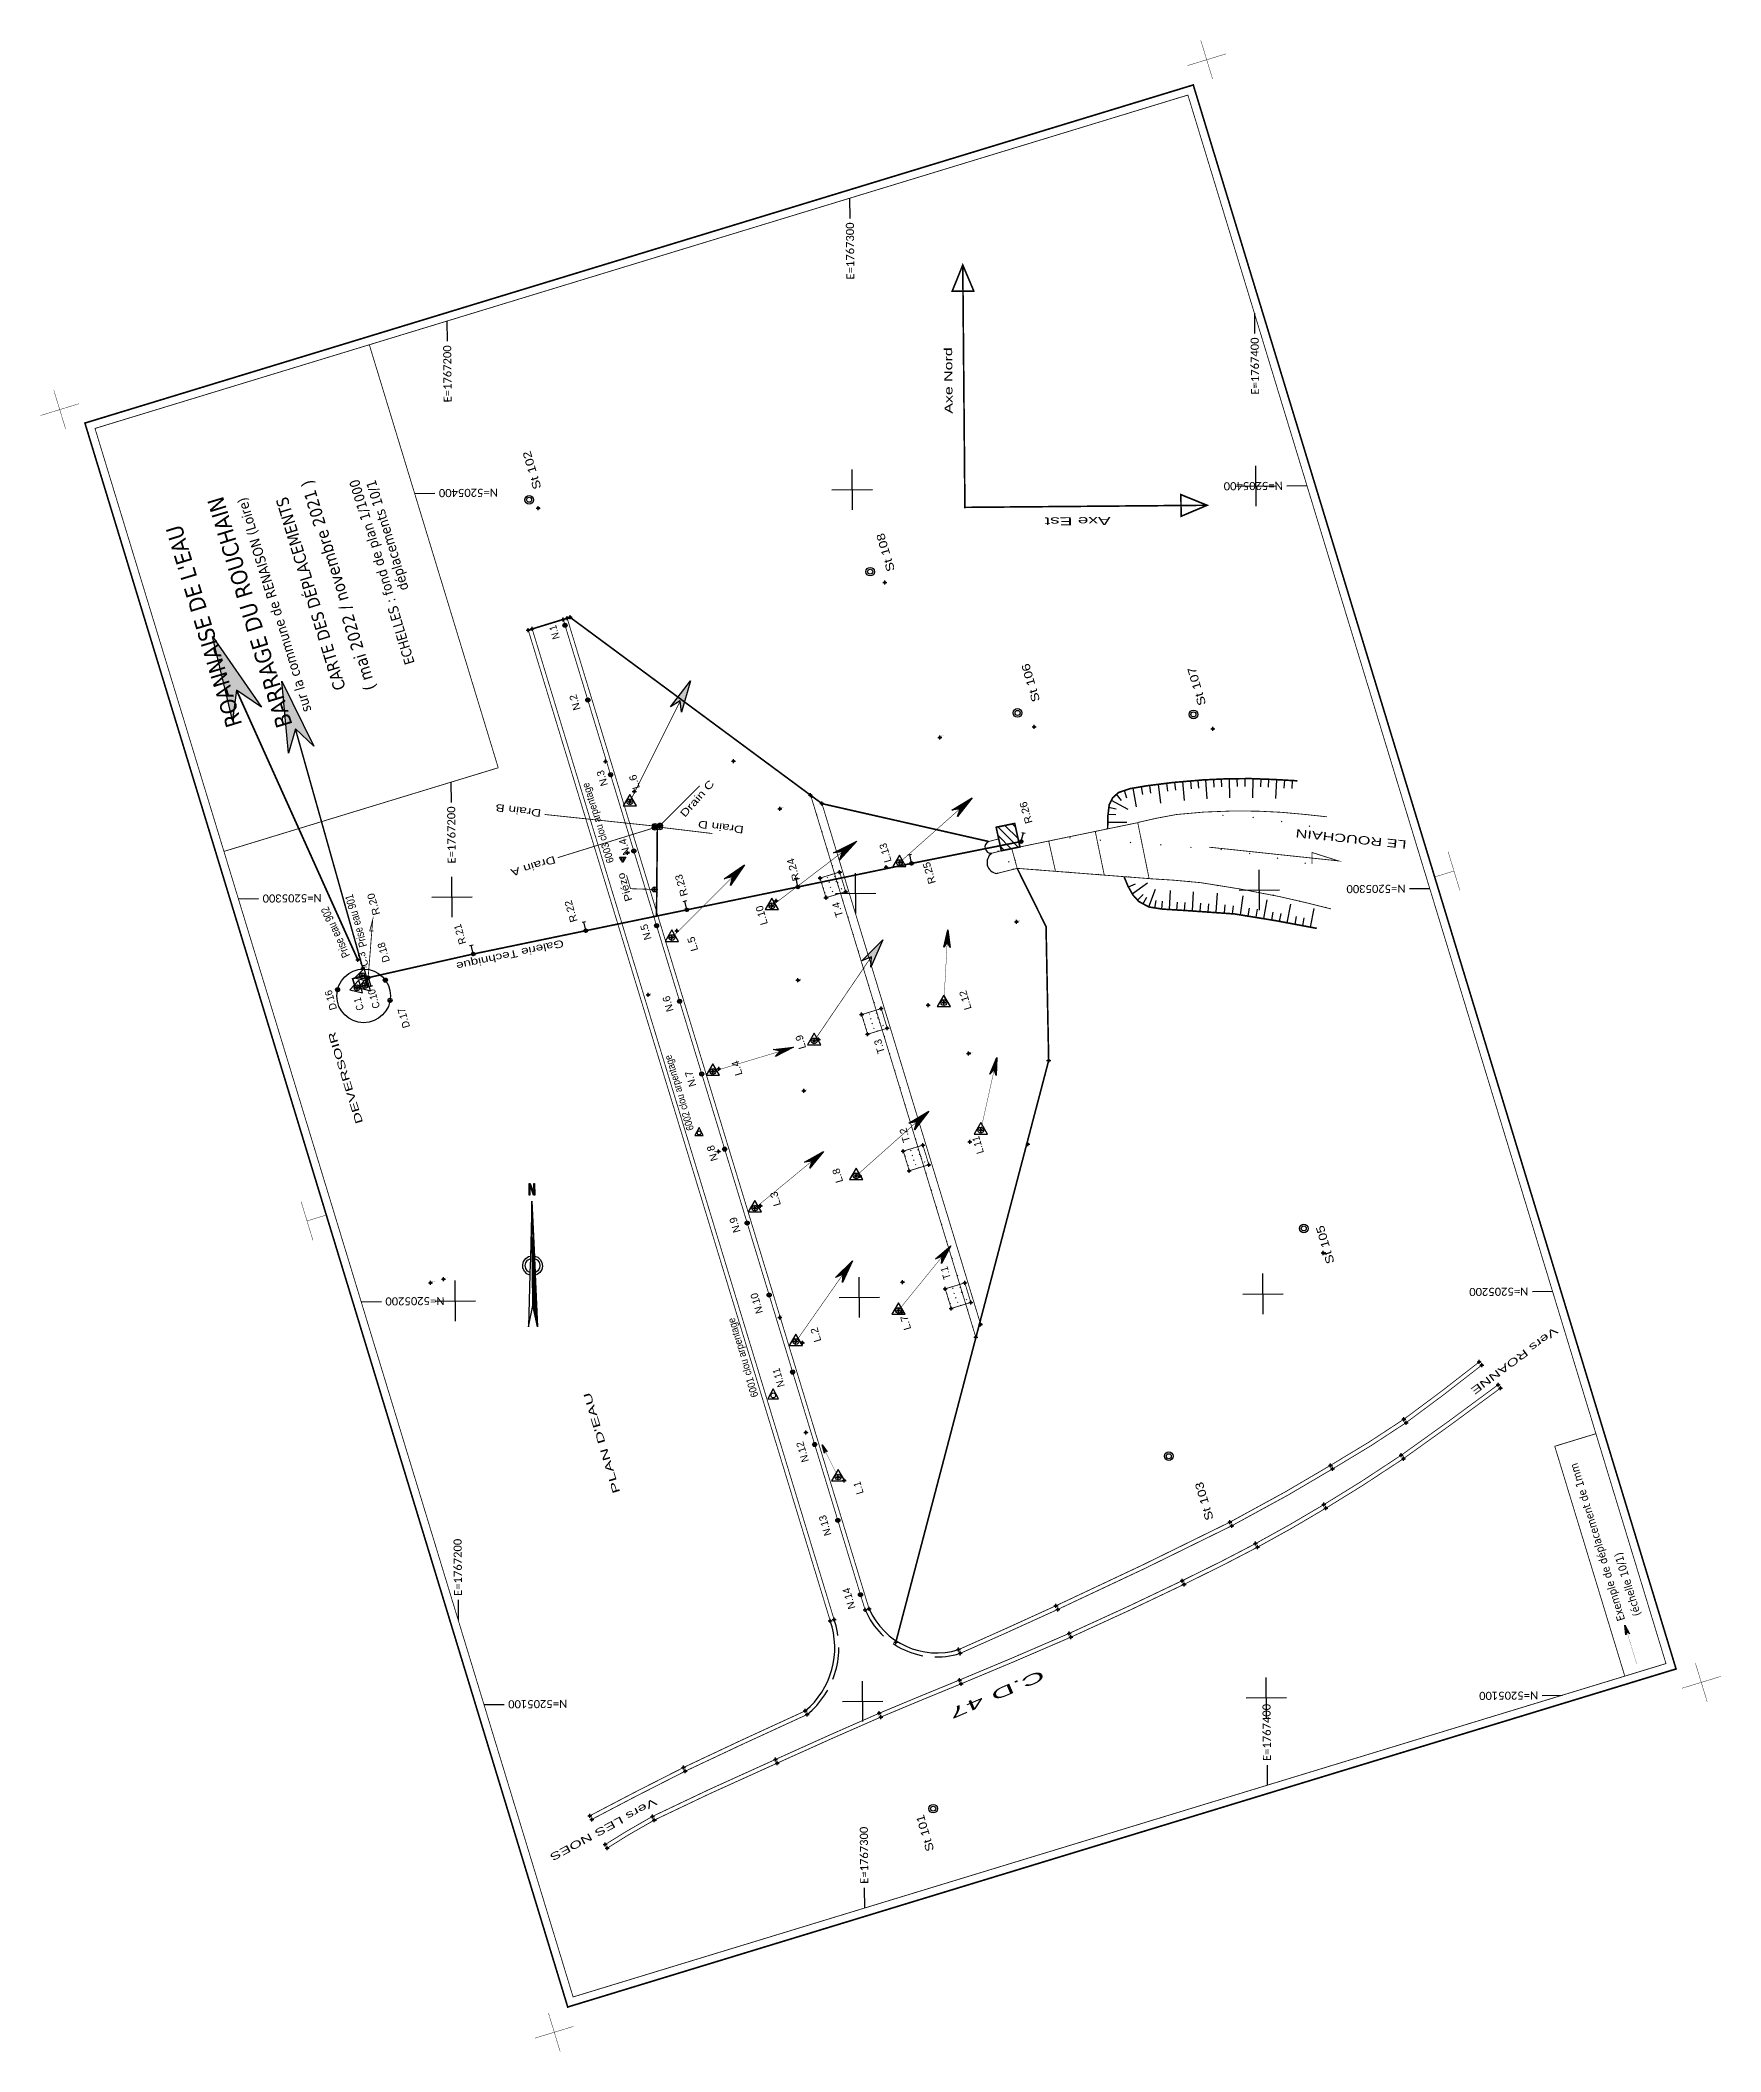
# Model space of a CAD drawing. Header units: metres. Extents: x 18447 to 18863, y 96889 to 97387.
import ezdxf
from ezdxf.enums import TextEntityAlignment as Align

# ---------------------------------------------------------------- set-up
doc = ezdxf.new("R2010")
doc.units = ezdxf.units.M
doc.header["$LTSCALE"] = 2
doc.header["$PDMODE"] = 34
doc.header["$PDSIZE"] = 0.5
for name, pattern in [('CONTINU', [0]), ('POINTILLE_LONG', [5.6, 0.1, -5.5]), ('POINTILLE_MOYEN', [3.8, 0.1, -3.7]), ('POINTILLE_PETIT', [2, 0.1, -1.9]), ('POINTILLE_TRAME', [1, 0.1, -0.9]), ('TIRETE_LONG', [5.5, 4, -1.5]), ('TIRETE_MOYEN', [4, 2.5, -1.5]), ('TIRETE_PETIT', [1.8, 1, -0.8])]:
    doc.linetypes.add(name, pattern=pattern)
for name, color, linetype in [('auscult2025', 5, 'Continuous'), ('CADRE', 46, 'CONTINU'), ('Carroyage CC46 approché', 7, 'Continuous'), ('COUCHE_25', 42, 'CONTINU'), ('FLECHE', 6, 'CONTINU'), ('HACHURES', 7, 'CONTINU'), ('POINTS', 7, 'CONTINU'), ('POINTS_LAMBERT', 4, 'CONTINU'), ('ROUTES', 5, 'CONTINU'), ('TALUS', 3, 'CONTINU'), ('TopoAlt', 3, 'Continuous'), ('TopoMat', 4, 'Continuous'), ('vecteurs_deplacement', 3, 'Continuous')]:
    doc.layers.add(name, color=color, linetype=linetype)
doc.styles.add('Legend', font='calibri.ttf')
doc.styles.add('Tahoma', font='tahoma.ttf')

# ---------------------------------------------------------------- blocks, each defined once
blk = doc.blocks.new('*X0')
at = {"layer": 'HACHURES', "color": 5, "linetype": 'POINTILLE_TRAME'}
for p, q in [((-6.2985, 3.2301), (-6.0638, 3.4649)), ((-5.9351, 2.038), (-3.8258, 4.1472)), ((-5.5716, 0.8458), (-1.5878, 4.8296)), ((-5.2081, -0.3464), (-1.136, 3.7258)), ((-4.7563, -1.4502), (-0.7725, 2.5336)), ((-2.5183, -0.7678), (-0.409, 1.3415)), ((-0.2803, -0.0855), (-0.0455, 0.1493))]:
    blk.add_line(p, q, dxfattribs=at)
blk = doc.blocks.new('*X1')
at = {"layer": 'HACHURES', "color": 5, "linetype": 'POINTILLE_TRAME'}
for p, q in [((-6.2985, 3.2301), (-6.0638, 3.4649)), ((-5.9351, 2.038), (-3.8258, 4.1472)), ((-5.5716, 0.8458), (-1.5878, 4.8296)), ((-5.2081, -0.3464), (-1.136, 3.7258)), ((-4.7563, -1.4502), (-0.7725, 2.5336)), ((-2.5183, -0.7678), (-0.409, 1.3415)), ((-0.2803, -0.0855), (-0.0455, 0.1493))]:
    blk.add_line(p, q, dxfattribs=at)
blk = doc.blocks.new('*X2')
at = {"layer": 'HACHURES', "color": 5, "linetype": 'POINTILLE_TRAME'}
for p, q in [((-6.2985, 3.2301), (-6.0638, 3.4649)), ((-5.9351, 2.038), (-3.8258, 4.1472)), ((-5.5716, 0.8458), (-1.5878, 4.8296)), ((-5.2081, -0.3464), (-1.136, 3.7258)), ((-4.7563, -1.4502), (-0.7725, 2.5336)), ((-2.5183, -0.7678), (-0.409, 1.3415)), ((-0.2803, -0.0855), (-0.0455, 0.1493))]:
    blk.add_line(p, q, dxfattribs=at)
blk = doc.blocks.new('*X3')
at = {"layer": 'HACHURES', "color": 5, "linetype": 'POINTILLE_TRAME'}
for p, q in [((-6.2985, 3.2301), (-6.0638, 3.4649)), ((-5.9351, 2.038), (-3.8258, 4.1472)), ((-5.5716, 0.8458), (-1.5878, 4.8296)), ((-5.2081, -0.3464), (-1.136, 3.7258)), ((-4.7563, -1.4502), (-0.7725, 2.5336)), ((-2.5183, -0.7678), (-0.409, 1.3415)), ((-0.2803, -0.0855), (-0.0455, 0.1493))]:
    blk.add_line(p, q, dxfattribs=at)
blk = doc.blocks.new('TALUS_1')
at = {"layer": 'POINTS', "color": 3, "linetype": 'CONTINU'}
for p, q in [((-45.145, 9.9867), (-43.3429, 10.7573)), ((-44.1912, 8.2199), (-40.3892, 10.9896)), ((-42.8988, 6.6964), (-41.5176, 8.087)), ((-41.566, 5.7033), (-40.6111, 7.415)), ((-40.0602, 5.0208), (-38.3933, 9.4194)), ((-40.0469, 5.0158), (-38.4066, 9.4244)), ((-38.5616, 4.6951), (-38.285, 6.6354)), ((-36.826, 4.5022), (-36.6522, 6.4545)), ((-34.9978, 4.3629), (-34.6866, 9.0565)), ((-33.1213, 4.2501), (-33.0131, 6.2071)), ((-31.2141, 4.1499), (-31.1151, 6.1074)), ((-29.2841, 4.0535), (-29.0491, 8.7515)), ((-27.3349, 3.9537), (-27.2312, 5.9109)), ((-25.3675, 3.8435), (-25.2508, 5.8)), ((-23.3803, 3.7148), (-23.0482, 8.4069)), ((-21.368, 3.5559), (-21.1951, 5.5082)), ((-19.3178, 3.3466), (-19.0876, 5.293)), ((-17.3747, 3.0911), (-16.721, 7.7493)), ((-11.5602, 2.1592), (-10.7416, 6.7913)), ((-5.7762, 1.0854), (-4.8951, 5.706)), ((-15.432, 2.8041), (-15.1322, 4.7409)), ((-13.494, 2.4919), (-13.1712, 4.4251)), ((-9.6298, 1.8106), (-9.2752, 3.7382)), ((-7.7021, 1.4511), (-7.3388, 3.3771)), ((-3.8512, 0.7184), (-3.4851, 2.6438)), ((-1.926, 0.355), (-1.5658, 2.2815)), ((0, 0), (0.8387, 4.6285))]:
    blk.add_line(p, q, dxfattribs=at)
blk = doc.blocks.new('TALUS_2')
at = {"layer": 'POINTS', "color": 3, "linetype": 'CONTINU'}
for p, q in [((18.5217, 10.0353), (18.951, 5.351)), ((20.4487, 10.2039), (20.6113, 8.2507)), ((22.3389, 10.3525), (22.483, 8.3979)), ((24.2409, 10.4816), (24.5327, 5.7868)), ((26.1629, 10.59), (26.2617, 8.6326)), ((28.0936, 10.6754), (28.1676, 8.7168)), ((30.0347, 10.736), (30.1504, 6.0335)), ((31.9874, 10.7711), (32.0097, 8.8113)), ((33.9521, 10.781), (33.9499, 8.8211)), ((35.9253, 10.766), (35.8464, 6.0627)), ((37.8814, 10.7124), (37.809, 8.7538)), ((39.8374, 10.6255), (39.7378, 8.668)), ((41.7933, 10.5175), (41.5191, 5.8217)), ((43.7496, 10.4012), (43.6333, 8.4447)), ((45.7068, 10.2891), (45.6011, 8.332)), ((0.8278, 5.4135), (4.996, 3.2334)), ((2.064, 6.9071), (3.2852, 5.3741)), ((4.0585, 7.925), (4.6207, 6.0474)), ((6.2308, 8.4155), (7.0703, 3.7872)), ((8.2964, 8.7617), (8.6094, 6.8269)), ((10.3084, 9.0917), (10.609, 7.155)), ((12.5116, 9.396), (13.0964, 4.7286)), ((14.5655, 9.6372), (14.781, 7.6891)), ((16.5621, 9.8473), (16.7577, 7.8972)), ((0, 0), (4.7038, -0.023)), ((0.0184, 1.946), (1.9774, 1.8856)), ((0.19, 3.7293), (2.1102, 3.3365))]:
    blk.add_line(p, q, dxfattribs=at)
blk = doc.blocks.new('*X4')
at = {"layer": 'POINTS', "color": 254, "linetype": 'POINTILLE_MOYEN'}
for p, q in [((-40.7219, 133.56), (-40.4182, 133.8637)), ((-39.4332, 129.3332), (-37.7705, 130.996)), ((-38.1445, 125.1065), (-36.4818, 126.7693)), ((-36.8558, 120.8798), (-35.1931, 122.5425)), ((-35.5671, 116.6531), (-33.9043, 118.3158)), ((-34.2784, 112.4263), (-32.6156, 114.0891)), ((-32.9897, 108.1996), (-31.3269, 109.8624)), ((-31.701, 103.9729), (-30.0382, 105.6357)), ((-30.4122, 99.7462), (-28.7495, 101.4089)), ((-29.1235, 95.5195), (-27.4608, 97.1822)), ((-27.8348, 91.2927), (-26.1721, 92.9555)), ((-26.5461, 87.066), (-24.8834, 88.7288)), ((-25.2574, 82.8393), (-23.5946, 84.5021)), ((-23.9687, 78.6126), (-22.3059, 80.2753)), ((-22.68, 74.3859), (-21.0172, 76.0486)), ((-21.3913, 70.1591), (-19.7285, 71.8219)), ((-20.1026, 65.9324), (-18.4398, 67.5952)), ((-18.8138, 61.7057), (-17.1511, 63.3684)), ((-17.5251, 57.479), (-15.8624, 59.1417)), ((-16.2364, 53.2523), (-14.5737, 54.915)), ((-14.9477, 49.0255), (-13.2849, 50.6883)), ((-13.659, 44.7988), (-11.9962, 46.4616)), ((-12.3703, 40.5721), (-10.7075, 42.2348)), ((-11.0816, 36.3454), (-9.4188, 38.0081)), ((-9.7929, 32.1186), (-8.1301, 33.7814)), ((-8.5041, 27.8919), (-6.8414, 29.5547)), ((-7.2154, 23.6652), (-5.5527, 25.328)), ((-5.9267, 19.4385), (-4.264, 21.1012)), ((-4.638, 15.2118), (-2.9753, 16.8745)), ((-3.3493, 10.985), (-1.6865, 12.6478)), ((-2.0606, 6.7583), (-0.3978, 8.4211)), ((-0.7719, 2.5316), (0.8909, 4.1944))]:
    blk.add_line(p, q, dxfattribs=at)
blk = doc.blocks.new('SY141')
at = {"color": 0, "linetype": 'CONTINU'}
for points in [[(-0.448, 2.233), (0.448, 2.233)], [(0, 0.448), (0, 2.233)]]:
    blk.add_lwpolyline(points, dxfattribs=at)
blk.add_circle((0, 0), 0.448, dxfattribs=at)
blk = doc.blocks.new('SY128')
at = {"color": 0, "linetype": 'CONTINU'}
blk.add_lwpolyline([(0, 0), (0, 0)], dxfattribs=at)
blk.add_circle((0, 0), 0.623, dxfattribs=at)
blk = doc.blocks.new('SY131')
at = {"color": 0, "linetype": 'CONTINU'}
for points in [[(-1.631, -0.938), (1.631, -0.938), (0, 1.883), (-1.631, -0.938)], [(0, 0), (0, 0)]]:
    blk.add_lwpolyline(points, dxfattribs=at)
blk.add_circle((0, 0), 0.714, dxfattribs=at)
blk = doc.blocks.new('*X5')
at = {"layer": 'HACHURES', "color": 5, "linetype": 'POINTILLE_PETIT'}
for p, q in [((1.3062, -5.0178), (5.4864, -0.8377)), ((5.2901, -4.0038), (6.1271, -3.1668))]:
    blk.add_line(p, q, dxfattribs=at)
blk = doc.blocks.new('*X6')
at = {"layer": 'HACHURES', "color": 254, "linetype": 'POINTILLE_PETIT'}
for p, q in [((-2.9809, -2.9715), (-0.0125, -0.003)), ((-0.1656, -3.126), (0.5421, -2.4183))]:
    blk.add_line(p, q, dxfattribs=at)
blk = doc.blocks.new('*X7')
at = {"layer": 'HACHURES', "color": 253, "linetype": 'CONTINU'}
for p, q in [((-3.7099, 5.3216), (-0.4584, 2.0702)), ((-1.9515, 5.6846), (-1.0618, 4.7948)), ((-5.4682, 4.9586), (-0.4228, -0.0868)), ((-5.4342, 2.8033), (-2.1827, -0.4483)), ((-4.8308, 0.0786), (-3.9425, -0.8097))]:
    blk.add_line(p, q, dxfattribs=at)
blk = doc.blocks.new('*X8')
at = {"layer": 'HACHURES', "color": 4, "linetype": 'POINTILLE_LONG'}
for p, q in [((13.9581, -5.8639), (24.9616, 5.1396)), ((21.4373, -6.4457), (35.1128, 7.2298)), ((28.9166, -7.0274), (44.569, 8.625)), ((36.3958, -7.6092), (53.1701, 9.1651)), ((43.8751, -8.191), (61.1476, 9.0816)), ((50.9664, -9.1607), (68.844, 8.717)), ((57.815, -10.3731), (76.1784, 7.9903)), ((0.7982, -2.9018), (4.6593, 0.9594)), ((6.4788, -5.2822), (14.8105, 3.0495)), ((64.6635, -11.5856), (78.222, 1.9729)), ((71.2552, -13.055), (78.5739, -5.7362)), ((77.7613, -14.6099), (78.9258, -13.4454))]:
    blk.add_line(p, q, dxfattribs=at)
blk = doc.blocks.new('SY212')
at = {"color": 0, "linetype": 'CONTINU'}
for points in [[(0, 2.88), (-0.51, 16.77), (-0.51, 17.14), (-0.65, 20.6), (-0.66, 20.97), (-1.14, 34.01), (0, 28.75), (0, 2.88), (0.51, 16.77), (0.51, 17.14), (0.65, 20.6), (0.66, 20.97), (1.14, 34.01), (0, 28.75)], [(-1.05, 33.23), (-0.91, 32.15), (-0.16, 28.72), (-0.17, 11.94), (-0.91, 32.15)], [(-0.83, 31.8), (-0.83, 30.89)], [(-0.66, 25.53), (-0.64, 31.03)], [(-0.5, 30.27), (-0.5, 21)], [(-0.33, 16.47), (-0.33, 29.5)], [(-0.5, 16.49), (-1.29, 16.81), (-1.93, 17.38), (-2.34, 18.14), (-2.45, 18.99), (-2.27, 19.83), (-1.81, 20.55), (-1.13, 21.07), (-0.69, 21.25)], [(-0.51, 17.14), (-1.16, 17.48), (-1.63, 18.06), (-1.82, 18.78), (-1.72, 19.51), (-1.34, 20.14), (-0.73, 20.57), (-0.65, 20.6)], [(0.67, 21.25), (1.44, 20.88), (2.04, 20.26), (2.38, 19.47), (2.44, 18.62), (2.19, 17.79), (1.68, 17.11), (0.96, 16.64), (0.51, 16.49)], [(0.65, 20.6), (1.27, 20.2), (1.69, 19.59), (1.83, 18.86), (1.67, 18.14), (1.23, 17.54), (0.59, 17.16), (0.51, 17.14)], [(0, 2.88), (-0.15, 11.1)], [(0.68, 1.45), (0.68, -1.44), (0.43, -1.44), (-0.52, 1.21), (-0.52, -1.44), (-0.69, -1.44), (-0.69, 1.45), (-0.43, 1.45), (0.52, -1.19), (0.52, 1.45), (0.68, 1.45)], [(0.6, 1.45), (0.6, -1.33), (0.48, -1.33), (-0.49, 1.37), (-0.61, 1.37), (-0.61, -1.44)]]:
    blk.add_lwpolyline(points, dxfattribs=at)
blk = doc.blocks.new('SY129')
at = {"color": 0, "linetype": 'CONTINU'}
blk.add_lwpolyline([(0, 0), (0, 0)], dxfattribs=at)
for radius in [1.07, 0.623]:
    blk.add_circle((0, 0), radius, dxfattribs=at)
blk = doc.blocks.new('vecteurDXY')
at = {"color": 0, "linetype": 'ByBlock', "lineweight": -2, "const_width": 0.005, "flags": 128}
blk.add_lwpolyline([(0, 0), (0.8339, 0)], dxfattribs=at)
at = {"color": 0, "linetype": 'ByBlock', "lineweight": -2, "flags": 128}
blk.add_lwpolyline([(0.7619, 0.0445), (1, 0), (0.7619, -0.0445), (0.8339, 0)], close=True, dxfattribs=at)
at = {"color": 0, "linetype": 'ByBlock', "lineweight": -2}
blk.add_solid([(0.7619, 0.0445), (0.8339, 0), (1, 0), (0.7619, -0.0445)], dxfattribs=at)
blk = doc.blocks.new('TCPOINT2')
at = {"color": 0}
blk.add_point((0, 0), dxfattribs=at)
at = {"layer": 'TopoAlt'}
blk.add_attdef('ALT', text='', height=0.3, dxfattribs=at).set_placement((0.1, -0.1), align=Align.TOP_LEFT)
at = {"layer": 'TopoMat'}
blk.add_attdef('MAT', (0.1, 0.1), '', height=0.3, dxfattribs=at)

msp = doc.modelspace()

# ---------------------------------------------------------------- linework, layer by layer
at = {"layer": 'CADRE', "color": 7, "linetype": 'CONTINU'}
for points, const_width in [([(18736.9, 97377.09), (18733.98, 97386.65)], 0.1), ([(18730.66, 97380.41), (18740.22, 97383.33)], 0.1), ([(18851.69, 96983.47), (18577.18, 96899.77), (18457.6, 97291.92), (18732.11, 97375.63), (18851.69, 96983.47)], 0.4), ([(18849.19, 96984.8), (18578.51, 96902.26), (18460.1, 97290.59), (18730.78, 97373.13), (18849.19, 96984.8)], 0.2), ([(18559.97, 97206.58), (18528.04, 97311.31)], 0.2), ([(18446.58, 97293.79), (18456.14, 97296.71)], 0.1), ([(18452.82, 97290.47), (18449.9, 97300.03)], 0.1), ([(18559.97, 97206.58), (18492.03, 97185.87)], 0.2), ([(18795.23, 97185.79), (18798.14, 97176.22)], 0.1), ([(18791.9, 97179.55), (18796.68, 97181.01)], 0.1), ([(18511.15, 97099.17), (18514.07, 97089.6)], 0.1), ([(18512.61, 97094.39), (18517.39, 97095.85)], 0.1), ([(18821.64, 97038.6), (18831.84, 97041.71)], 0.2), ([(18821.64, 97038.6), (18838.99, 96981.69)], 0.2), ([(18859.39, 96975.36), (18856.47, 96984.93)], 0.1), ([(18853.15, 96978.69), (18862.71, 96981.6)], 0.1), ([(18575.31, 96888.74), (18572.4, 96898.31)], 0.1), ([(18569.07, 96892.07), (18578.64, 96894.98)], 0.1)]:
    msp.add_lwpolyline(points, dxfattribs=dict(at, const_width=const_width))
at = {"layer": 'Carroyage CC46 approché'}
for p, q in [((18647.01, 97347.59), (18647.05, 97342.59)), ((18547.27, 97317.17), (18547.31, 97312.17)), ((18747.26, 97319.11), (18747.3, 97314.11)), ((18747.67, 97271.33), (18747.59, 97281.33)), ((18647.68, 97270.46), (18647.59, 97280.46)), ((18742.63, 97276.28), (18752.63, 97276.37)), ((18755.27, 97276.39), (18760.27, 97276.44)), ((18539.26, 97274.52), (18544.26, 97274.56)), ((18642.63, 97275.42), (18652.63, 97275.5)), ((18548.26, 97203.01), (18548.3, 97198.01)), ((18548.55, 97169.59), (18548.46, 97179.59)), ((18648.55, 97170.46), (18648.46, 97180.46)), ((18748.54, 97171.33), (18748.46, 97181.33)), ((18785.68, 97176.65), (18790.68, 97176.7)), ((18495.61, 97174.13), (18500.61, 97174.18)), ((18543.51, 97174.55), (18553.51, 97174.64)), ((18643.5, 97175.42), (18653.5, 97175.51)), ((18743.5, 97176.29), (18753.5, 97176.38)), ((18549.42, 97069.6), (18549.33, 97079.6)), ((18649.41, 97070.47), (18649.33, 97080.47)), ((18749.41, 97071.34), (18749.32, 97081.34)), ((18816.09, 97076.92), (18821.09, 97076.96)), ((18526.02, 97074.4), (18531.02, 97074.44)), ((18544.38, 97074.55), (18554.37, 97074.64)), ((18644.37, 97075.42), (18654.37, 97075.51)), ((18744.37, 97076.29), (18754.37, 97076.38)), ((18550.02, 97000.56), (18550.06, 96995.56)), ((18650.28, 96970.47), (18650.2, 96980.47)), ((18750.28, 96971.34), (18750.19, 96981.34)), ((18556.44, 96974.66), (18561.44, 96974.7)), ((18645.24, 96975.43), (18655.24, 96975.51)), ((18745.24, 96976.3), (18755.24, 96976.38)), ((18818.54, 96976.93), (18823.54, 96976.98)), ((18750.38, 96959.68), (18750.42, 96954.68)), ((18650.64, 96929.27), (18650.68, 96924.27))]:
    msp.add_line(p, q, dxfattribs=at)
at = {"layer": 'Carroyage CC46 approché', "linetype": 'CONTINU', "const_width": 0.4}
for points in [[(18672.4, 97324.56), (18675.02, 97331.05), (18677.76, 97324.61), (18672.4, 97324.56)], [(18735.54, 97271.57), (18675.55, 97271.05), (18675.02, 97331.05)], [(18729.05, 97274.2), (18735.54, 97271.57), (18729.1, 97268.84), (18729.05, 97274.2)]]:
    msp.add_lwpolyline(points, dxfattribs=at)
at = {"layer": 'FLECHE', "color": 31}
msp.add_point((18691.14, 97113.42), dxfattribs=at)
at = {"layer": 'POINTS', "color": 7, "linetype": 'CONTINU'}
for points, const_width in [([(18681.44, 97188.33), (18640.15, 97197.7), (18577.77, 97243.83), (18577.04, 97243.61), (18567.41, 97240.65)], 0.4), ([(18577.04, 97243.61), (18651.81, 96998.37)], 0.2), ([(18642.18, 96995.41), (18567.41, 97240.65)], 0.2), ([(18637.33, 97199.82), (18678.26, 97065.58)], 0.2), ([(18679.45, 97068.78), (18640.15, 97197.7)], 0.2), ([(18689.18, 97186.98), (18687.89, 97192.8), (18683.29, 97191.85), (18684.57, 97186.03), (18689.18, 97186.98)], 0.4), ([(18721.17, 97179.14), (18718.36, 97192.99), (18687.16, 97186.56), (18688.5, 97181.68), (18721.17, 97179.14)], 0.2), ([(18683.94, 97188.97), (18681.44, 97188.33)], 0.2), ([(18697.99, 97180.94), (18696.3, 97188.45)], 0.2), ([(18710.07, 97180), (18707.84, 97190.82)], 0.2), ([(18736.05, 97186.92), (18768.1, 97183.52), (18761.53, 97185.6), (18761.52, 97182.72)], 0.2), ([(18658.44, 96990.09), (18696.3, 97134.09), (18695.65, 97167.27), (18688.5, 97181.68)], 0.4), ([(18684.57, 97186.03), (18682.22, 97185.43)], 0.2), ([(18688.5, 97181.68), (18683.49, 97180.41)], 0.2), ([(18524.6, 97152.05), (18527.47, 97152.84), (18526.75, 97155.17), (18523.91, 97154.35), (18524.6, 97152.02)], 0.4), ([(18802.94, 97059.48), (18793.55, 97052.19), (18784.23, 97045.27), (18775.48, 97039.54), (18766.07, 97033.86), (18754.96, 97027.34), (18741.19, 97019.82), (18719.55, 97009.2), (18698.11, 96999.12), (18685.2, 96993.25), (18673.98, 96988.26)], 0.2), ([(18808.23, 97053.02), (18795.85, 97043.9), (18784.16, 97035.53), (18774.16, 97028.95), (18764.98, 97023.29), (18756.44, 97018.27), (18748, 97013.6), (18739.47, 97009.17), (18729.82, 97004.41), (18716.49, 96998.07), (18701.8, 96991.34), (18687.61, 96985.23), (18674.59, 96979.78), (18664.6, 96975.68), (18654.75, 96971.57), (18642.6, 96966.24), (18629.09, 96960.16), (18612.51, 96952.65), (18598.63, 96946.05), (18592.12, 96942.32), (18586.96, 96939.1)], 0.2), ([(18636.02, 96973.09), (18620.45, 96965.94), (18605.86, 96959.07), (18593.88, 96952.99), (18582.68, 96947.13)], 0.2)]:
    msp.add_lwpolyline(points, dxfattribs=dict(at, const_width=const_width))
at = {"layer": 'POINTS', "color": 7, "linetype": 'TIRETE_LONG', "const_width": 0.2}
for points in [[(18576.07, 97243.31), (18650.84, 96998.07)], [(18643.15, 96995.71), (18568.38, 97240.95)], [(18803.55, 97058.67), (18794.15, 97051.37), (18784.81, 97044.43), (18776.03, 97038.68), (18766.59, 97032.98), (18755.46, 97026.45), (18741.66, 97018.92), (18720, 97008.29), (18698.54, 96998.2), (18685.63, 96992.33), (18674.4, 96987.34)], [(18807.63, 97053.84), (18795.27, 97044.73), (18783.59, 97036.37), (18773.61, 97029.81), (18764.46, 97024.16), (18755.93, 97019.15), (18747.52, 97014.5), (18739.01, 97010.07), (18729.37, 97005.32), (18716.07, 96998.99), (18701.38, 96992.27), (18687.21, 96986.16), (18674.2, 96980.72), (18664.2, 96976.61), (18654.34, 96972.51), (18642.19, 96967.17), (18628.67, 96961.08), (18612.07, 96953.56), (18598.15, 96946.95), (18591.62, 96943.2), (18586.44, 96939.98)], [(18636.45, 96972.17), (18620.89, 96965.02), (18606.3, 96958.16), (18594.34, 96952.08), (18583.14, 96946.22)]]:
    msp.add_lwpolyline(points, dxfattribs=at)
at = {"layer": 'POINTS', "color": 3, "linetype": 'CONTINU', "const_width": 0.4}
for points in [[(18710.9, 97191.47), (18710.96, 97194.69), (18711.3, 97197.44), (18712.14, 97199.14), (18713.58, 97200.44), (18716.45, 97201.41), (18720.68, 97202.13), (18727.13, 97202.94), (18734.41, 97203.56), (18740.45, 97203.85), (18746.25, 97203.9), (18752.09, 97203.68), (18757.92, 97203.35)], [(18762.71, 97166.82), (18752.57, 97168.72), (18742.32, 97170.39), (18730.01, 97171.25), (18724.46, 97171.59), (18721.11, 97172.12), (18718.63, 97173.47), (18717.17, 97175.07), (18715.96, 97177.24), (18714.97, 97179.61)]]:
    msp.add_lwpolyline(points, dxfattribs=at)
at = {"layer": 'POINTS', "color": 7, "linetype": 'TIRETE_PETIT', "const_width": 0.2}
for points in [[(18765.2, 97194.44), (18759.64, 97195.04), (18753.99, 97195.55), (18748.14, 97195.84), (18741.95, 97195.89), (18734.76, 97195.61), (18727.96, 97195.01), (18722.97, 97194.08), (18718.44, 97193.05)], [(18721.25, 97179.12), (18727.29, 97178.75), (18734, 97178.13), (18743.81, 97176.55), (18753.61, 97174.66), (18760.27, 97173.13), (18766.23, 97171.64)]]:
    msp.add_lwpolyline(points, dxfattribs=at)
at = {"layer": 'POINTS', "color": 5, "linetype": 'CONTINU', "const_width": 0.2}
for points in [[(18646.02, 97175.9), (18641.15, 97174.42), (18639.67, 97179.28), (18644.53, 97180.76), (18646.02, 97175.9)], [(18656.32, 97142.1), (18651.46, 97140.61), (18649.98, 97145.48), (18654.84, 97146.96), (18656.32, 97142.1)], [(18666.63, 97108.29), (18661.77, 97106.81), (18660.29, 97111.67), (18665.15, 97113.15), (18666.63, 97108.29)], [(18677.02, 97074.2), (18672.16, 97072.72), (18670.68, 97077.58), (18675.54, 97079.06), (18677.02, 97074.2)]]:
    msp.add_lwpolyline(points, dxfattribs=at)
at = {"layer": 'POINTS', "color": 7, "linetype": 'CONTINU'}
for centre, radius in [((18576.51, 97241.86), 0.508), ((18582.15, 97223.36), 0.508), ((18587.79, 97204.86), 0.508), ((18593.55, 97185.97), 0.508), ((18599.19, 97167.47), 0.508), ((18526.64, 97150.1), 6.64), ((18520.18, 97151.63), 0.508), ((18532.01, 97154.01), 0.508), ((18533.18, 97149.01), 0.508), ((18604.89, 97148.78), 0.508), ((18610.38, 97130.76), 0.508), ((18616.05, 97112.16), 0.508), ((18621.63, 97093.86), 0.508), ((18627.07, 97076.04), 0.508), ((18632.88, 97056.96), 0.508), ((18638.35, 97039.04), 0.508), ((18644.08, 97020.25), 0.508), ((18649.69, 97001.84), 0.508)]:
    msp.add_circle(centre, radius, dxfattribs=at)
for centre, radius, start, end in [((18682.03, 97186.93), 1.52, 112.6959, 275.8638), ((18683.76, 97183.14), 2.74, 124.2644, 264.3559), ((18668.56, 97005.74), 18.3, 203.7437, 287.243), ((18622.99, 96988.7), 20.33, 309.8655, 19.2812)]:
    msp.add_arc(centre, radius, start, end, dxfattribs=at)
at = {"layer": 'POINTS', "color": 7, "linetype": 'TIRETE_LONG'}
for centre, radius, start, end in [((18668.56, 97005.75), 19.31, 203.4064, 287.5915), ((18622.98, 96988.73), 21.35, 309.1313, 19.0777)]:
    msp.add_arc(centre, radius, start, end, dxfattribs=at)
at = {"layer": 'POINTS', "color": 5}
for p in [(18569.89, 97270.83), (18655.7, 97252.42), (18692.69, 97216.73), (18736.95, 97216.22)]:
    msp.add_point(p, dxfattribs=at)
at = {"layer": 'POINTS', "color": 7}
for p in [(18568.38, 97240.95), (18576.07, 97243.31), (18576.51, 97241.86), (18577.04, 97243.61), (18577.77, 97243.83), (18567.41, 97240.65), (18582.15, 97223.36), (18618.25, 97208.21), (18587.79, 97204.86), (18593.68, 97200.72), (18637.33, 97199.82), (18640.15, 97197.7), (18593.55, 97185.97), (18656.04, 97181.98), (18639.67, 97179.28), (18644.53, 97180.76), (18628.79, 97173.63), (18641.15, 97174.42), (18646.02, 97175.9), (18599.19, 97167.47), (18604.21, 97166.18), (18604.89, 97148.78), (18654.84, 97146.96), (18666.45, 97147.84), (18649.98, 97145.48), (18656.32, 97142.1), (18639.25, 97139.34), (18651.46, 97140.61), (18614.62, 97132.04), (18696.3, 97134.09), (18610.38, 97130.76), (18616.05, 97112.16), (18660.29, 97111.67), (18665.15, 97113.15), (18676.79, 97113.94), (18661.77, 97106.81), (18666.63, 97108.29), (18649.55, 97105.54), (18624.95, 97098.14), (18621.63, 97093.86), (18764.27, 97086.45), (18670.68, 97077.58), (18675.54, 97079.06), (18627.07, 97076.04), (18659.86, 97071.73), (18672.16, 97072.72), (18677.02, 97074.2), (18679.45, 97068.78), (18635.29, 97064.24), (18678.26, 97065.58), (18632.88, 97056.96), (18802.94, 97059.48), (18803.55, 97058.67), (18807.63, 97053.84), (18808.23, 97053.02), (18784.23, 97045.27), (18784.81, 97044.43), (18638.35, 97039.04), (18766.07, 97033.86), (18766.59, 97032.98), (18783.59, 97036.37), (18784.16, 97035.53), (18645.68, 97030.14), (18764.46, 97024.16), (18764.98, 97023.29), (18644.08, 97020.25), (18741.19, 97019.82), (18741.66, 97018.92), (18747.52, 97014.5), (18748, 97013.6), (18649.69, 97001.84), (18729.37, 97005.32), (18729.82, 97004.41), (18650.84, 96998.07), (18651.81, 96998.37), (18698.11, 96999.12), (18698.54, 96998.2), (18642.18, 96995.41), (18643.15, 96995.71), (18701.38, 96992.27), (18658.44, 96990.09), (18673.98, 96988.26), (18674.4, 96987.34), (18701.8, 96991.34), (18674.2, 96980.72), (18674.59, 96979.78), (18636.02, 96973.09), (18636.45, 96972.17), (18654.34, 96972.51), (18654.75, 96971.57), (18605.86, 96959.07), (18606.3, 96958.16), (18628.67, 96961.08), (18629.09, 96960.16), (18582.68, 96947.13), (18598.15, 96946.95), (18583.14, 96946.22), (18598.63, 96946.05), (18586.44, 96939.98), (18586.96, 96939.1)]:
    msp.add_point(p, dxfattribs=at)
at = {"layer": 'POINTS', "color": 46}
for p in [(18598.71, 97191.76, 451.45), (18598.76, 97192.14, 451.63), (18600.02, 97191.86, 451.63), (18600.03, 97192.27, 451.8)]:
    msp.add_point(p, dxfattribs=at)
at = {"layer": 'POINTS', "color": 1}
for p in [(18598.67, 97176.45, 450.36), (18520.19, 97151.66, 70.74), (18524.99, 97152.13, 499.67), (18526.29, 97155.04, 499.84), (18527.05, 97152.7, 499.69), (18531.96, 97154.08, 70.8), (18533.18, 97148.91, 70.78)]:
    msp.add_point(p, dxfattribs=at)
at = {"layer": 'ROUTES', "color": 46, "linetype": 'CONTINU', "const_width": 0.2}
for points in [[(18600.03, 97192.27), (18609.85, 97202.1)], [(18598.76, 97192.14), (18571.44, 97195.02)], [(18598.71, 97191.76), (18574.69, 97184.32)], [(18600.02, 97191.86), (18613, 97190.3)], [(18527.75, 97154.61), (18528.88, 97168.95), (18528.14, 97166.18), (18529.11, 97166.18)]]:
    msp.add_lwpolyline(points, dxfattribs=at)
at = {"layer": 'ROUTES', "color": 46}
for p in [(18689.46, 97188.32, 444.29), (18662.32, 97182.9, 444.54), (18634.19, 97177.07, 445.08), (18606.68, 97171.41, 445.64), (18581.64, 97166.24, 446.14), (18553.78, 97160.47, 446.7), (18527.75, 97154.61, 447.19)]:
    msp.add_point(p, dxfattribs=at)
at = {"layer": 'TALUS', "color": 46, "linetype": 'TIRETE_MOYEN', "const_width": 0.4}
for points in [[(18599.38, 97191.99), (18599.17, 97169.8)], [(18527.75, 97154.61), (18553.78, 97160.47), (18581.64, 97166.24), (18606.68, 97171.41), (18634.19, 97177.07), (18662.32, 97182.9), (18689.46, 97188.32)]]:
    msp.add_lwpolyline(points, dxfattribs=at)
at = {"layer": 'TALUS', "color": 46, "linetype": 'CONTINU', "const_width": 0.2}
msp.add_lwpolyline([(18598.67, 97176.45), (18592.72, 97176.64), (18591.76, 97179.98)], dxfattribs=at)

# ---------------------------------------------------------------- block references
at = {"color": 3, "linetype": 'Continuous', "rotation": 359.999789299046}
for p, xscale, yscale, zscale in [((18590.79, 97184), 0.4751049904605489, -0.4466748285213959, 0.4751049904605489), ((18609.73, 97116.17), 0.6335600126548497, 0.6955423835073696, 0.6335600126548497), ((18628.09, 97051.2), 0.8145501873605544, 0.869475841277068, 0.8145501873605544)]:
    msp.add_blockref('SY131', p, dxfattribs=dict(at, xscale=xscale, yscale=yscale, zscale=zscale))
at = {"layer": 'auscult2025'}
for p, values in [((18669.33, 97214.1), {'MAT': '13.2'}), ((18586.56, 97208.12), {'MAT': '6.2'}), ((18592.56, 97198.12), {'MAT': '6.1'}), ((18629.75, 97196.41), {'MAT': '10.2'}), ((18591.98, 97185.54), {'MAT': '5.2'}), ((18659.33, 97183.1), {'MAT': '13.1'}), ((18627.75, 97172.41), {'MAT': '10.1'}), ((18688.34, 97168.43), {'MAT': '12.2'}), ((18602.98, 97164.54), {'MAT': '5.1'}), ((18525.18, 97159.05), {'MAT': '902.1'}), ((18526.41, 97156.98), {'MAT': '901.1'}), ((18634.21, 97153.96), {'MAT': '9.2'}), ((18597.12, 97150.39), {'MAT': '4.2'}), ((18670.34, 97148.43), {'MAT': '12.1'}), ((18638.21, 97138.96), {'MAT': '9.1'}), ((18613.12, 97131.39), {'MAT': '4.1'}), ((18676.48, 97135.84), {'MAT': '11.2'}), ((18635.63, 97126.57), {'MAT': '8.2'}), ((18679.48, 97116.84), {'MAT': '11.1'}), ((18614.53, 97111.55), {'MAT': '3.2'}), ((18648.63, 97105.57), {'MAT': '8.1'}), ((18623.53, 97097.55), {'MAT': '3.1'}), ((18543.18, 97079.05), {'MAT': '902.2'}), ((18546.41, 97079.98), {'MAT': '901.2'}), ((18660.1, 97079.24), {'MAT': '7.2'}), ((18659.1, 97072.24), {'MAT': '7.1'}), ((18629.69, 97070.51), {'MAT': '2.2'}), ((18633.69, 97064.51), {'MAT': '2.1'}), ((18636.16, 97041.99), {'MAT': '1.2'}), ((18644.16, 97030.99), {'MAT': '1.1'})]:
    msp.add_blockref('TCPOINT2', p, dxfattribs=at).add_auto_attribs(values)
at = {"layer": 'Carroyage CC46 approché', "linetype": 'CONTINU', "xscale": 0.9999619000037998, "yscale": 0.9999619000037998, "zscale": 0.9999619000037998, "rotation": 180.4977899972547}
msp.add_blockref('SY212', (18568.3, 97102.19), dxfattribs=at)
at = {"layer": 'COUCHE_25', "color": 5, "linetype": 'Continuous'}
for p in [(18567.62, 97272.94), (18652.09, 97255.13), (18688.6, 97220.15), (18732.15, 97219.8), (18759.47, 97092.52), (18726.04, 97036.13), (18667.69, 96948.88)]:
    msp.add_blockref('SY129', p, dxfattribs=at)
at = {"layer": 'HACHURES', "color": 253, "linetype": 'CONTINU', "xscale": 0.9999619000038, "yscale": 0.9999619000038, "zscale": 0.9999619000038, "rotation": 359.999789299046}
msp.add_blockref('*X7', (18689.19, 97187), dxfattribs=at)
at = {"layer": 'HACHURES', "color": 4, "linetype": 'POINTILLE_LONG', "xscale": 0.9999619000038, "yscale": 0.9999619000038, "zscale": 0.9999619000038, "rotation": 359.999789299046}
msp.add_blockref('*X8', (18687.16, 97186.56), dxfattribs=at)
at = {"layer": 'HACHURES', "color": 254, "linetype": 'POINTILLE_PETIT', "xscale": 0.9999619000038, "yscale": 0.9999619000038, "zscale": 0.9999619000038, "rotation": 359.999789299046}
msp.add_blockref('*X6', (18683.9, 97188.96), dxfattribs=at)
at = {"layer": 'HACHURES', "color": 5, "linetype": 'POINTILLE_PETIT', "xscale": 0.9999619000038, "yscale": 0.9999619000038, "zscale": 0.9999619000038, "rotation": 359.999789299046}
msp.add_blockref('*X5', (18682.22, 97185.44), dxfattribs=at)
at = {"layer": 'HACHURES', "color": 5, "linetype": 'POINTILLE_TRAME', "xscale": 0.9999619000038, "yscale": 0.9999619000038, "zscale": 0.9999619000038, "rotation": 359.999789299046}
for name, p in [('*X3', (18646.02, 97175.9)), ('*X2', (18656.32, 97142.1)), ('*X1', (18666.63, 97108.29)), ('*X0', (18677.02, 97074.2))]:
    msp.add_blockref(name, p, dxfattribs=at)
at = {"layer": 'POINTS', "color": 3, "linetype": 'CONTINU', "xscale": 0.9999619000038, "yscale": 0.9999619000038, "zscale": 0.9999619000038, "rotation": 359.999789299046}
for name, p in [('TALUS_2', (18710.94, 97193.11)), ('TALUS_1', (18761.18, 97167.11))]:
    msp.add_blockref(name, p, dxfattribs=at)
at = {"layer": 'POINTS', "color": 254, "linetype": 'POINTILLE_MOYEN', "xscale": 0.9999619000038, "yscale": 0.9999619000038, "zscale": 0.9999619000038, "rotation": 359.999789299046}
msp.add_blockref('*X4', (18678.26, 97065.58), dxfattribs=at)
at = {"layer": 'POINTS', "color": 46, "linetype": 'CONTINU', "xscale": 0.9999619000038, "yscale": 0.9999619000038, "zscale": 0.9999619000038, "rotation": 45.4961892990461}
for p in [(18598.71, 97191.76), (18598.76, 97192.14), (18600.02, 97191.86), (18600.03, 97192.27), (18598.67, 97176.45)]:
    msp.add_blockref('SY128', p, dxfattribs=at)
at = {"layer": 'POINTS', "color": 1, "linetype": 'CONTINU', "xscale": 0.9999619000038, "yscale": 0.9999619000038, "zscale": 0.9999619000038, "rotation": 106.177189299046}
for p in [(18526.29, 97155.06), (18524.99, 97152.13), (18526.98, 97152.7)]:
    msp.add_blockref('SY131', p, dxfattribs=at)
at = {"layer": 'POINTS_LAMBERT', "color": 1, "linetype": 'Continuous'}
for p in [(18592.56, 97198.12), (18659.33, 97183.1), (18627.75, 97172.41), (18602.98, 97164.54), (18670.34, 97148.43), (18638.21, 97138.96), (18613.12, 97131.39), (18679.48, 97116.84), (18648.63, 97105.57), (18623.53, 97097.55), (18659.1, 97072.24), (18633.69, 97064.51), (18644.16, 97030.99)]:
    msp.add_blockref('SY131', p, dxfattribs=at)
at = {"layer": 'ROUTES', "color": 46, "linetype": 'CONTINU'}
for p, xscale, yscale, zscale, rotation in [((18689.46, 97188.32), 0.9999619000038, 0.9999619000038, 0.9999619000038, 344.771789299046), ((18662.32, 97182.9), 0.9999619000038, 0.9999619000038, 0.9999619000038, 10.93288929904614), ((18634.19, 97177.07), 0.9999619000037998, 0.9999619000037998, 0.9999619000037998, 11.80738929904605), ((18606.68, 97171.41), 0.9999619000038, 0.9999619000038, 0.9999619000038, 11.86148929904608), ((18581.64, 97166.24), 0.9999619000038, 0.9999619000038, 0.9999619000038, 12.40028929904614), ((18553.78, 97160.47), 0.9999619000037998, 0.9999619000037998, 0.9999619000037998, 12.83008929904614), ((18527.75, 97154.61), 0.9999619000038, 0.9999619000038, 0.9999619000038, 197.609089299046)]:
    msp.add_blockref('SY141', p, dxfattribs=dict(at, xscale=xscale, yscale=yscale, zscale=zscale, rotation=rotation))
at = {"layer": 'vecteurs_deplacement', "linetype": 'Continuous'}
for p, xscale, yscale, zscale, rotation in [((18525.18, 97159.05), 87.72685487555651, 87.72685487555651, 87.72685487555651, 114.227748091387), ((18526.41, 97156.98), 73.76313575713237, 73.76313575713237, 73.76313575713237, 105.7320071388298), ((18592.56, 97198.12), 33.54101474779547, 33.54101474779547, 33.54101474779547, 63.43494882292197), ((18659.33, 97183.1), 24.08318769117792, 24.08318769117792, 24.08318769117792, 41.63354485665875), ((18627.75, 97172.41), 26.40076113386792, 26.40076113386792, 26.40076113386792, 37.30394445008919), ((18602.98, 97164.54), 25.45584039271961, 25.45584039271961, 25.45584039271961, 45), ((18638.21, 97138.96), 30.23242676579257, 30.23242676579257, 30.23242676579257, 55.78429742969989), ((18670.34, 97148.43), 18.02775352049573, 18.02775352049573, 18.02775352049573, 86.82018219418065), ((18613.12, 97131.39), 20.88061144496693, 20.88061144496693, 20.88061144496693, 16.69924301012079), ((18679.48, 97116.84), 18.43908688618241, 18.43908688618241, 18.43908688618241, 77.47118287422634), ((18648.63, 97105.57), 24.08318943137575, 24.08318943137575, 24.08318943137575, 41.63354117659962), ((18623.53, 97097.55), 22.02270974600722, 22.02270974600722, 22.02270974600722, 39.47245489733556), ((18659.1, 97072.24), 20.61552947432657, 20.61552947432657, 20.61552947432657, 50.90613985822109), ((18633.69, 97064.51), 24.41311496604896, 24.41311496604896, 24.41311496604896, 55.00798069675757), ((18644.16, 97030.99), 8.944267128577813, 8.944267128577813, 8.944267128577813, 116.565051177078), ((18841.93, 96984.74), 9.999999999999998, 9.999999999999998, 9.999999999999998, 106.9575137042279)]:
    msp.add_blockref('vecteurDXY', p, dxfattribs=dict(at, xscale=xscale, yscale=yscale, zscale=zscale, rotation=rotation))

# ---------------------------------------------------------------- texts
at = {"layer": 'Carroyage CC46 approché', "style": 'Legend'}
for s, rotation, p in [('E=1767300', 90.4978, (18647.06, 97341.59)), ('E=1767200', 90.4978, (18547.32, 97311.17)), ('E=1767400', 90.4978, (18747.31, 97313.11)), ('N=5205400', 180.4978, (18545.26, 97274.57)), ('E=1767200', 90.4978, (18548.31, 97197.01)), ('N=5205300', 180.4978, (18501.61, 97174.19)), ('N=5205200', 180.4978, (18532.02, 97074.45)), ('N=5205100', 180.4978, (18562.43, 96974.71))]:
    msp.add_text(s, height=2, rotation=rotation, dxfattribs=at).set_placement(p, align=Align.MIDDLE_RIGHT)
at = {"layer": 'Carroyage CC46 approché'}
for s, rotation, width, p, p2 in [('Axe Nord', 90.4978, 1.07087, (18672.52, 97294.25), (18672.38, 97310.67)), ('Axe Est', 180.4978, 1.224, (18711.65, 97268.7), (18695.33, 97268.55))]:
    msp.add_text(s, height=2, rotation=rotation, dxfattribs=dict(at, width=width)).set_placement(p, p2, align=Align.FIT)
at = {"layer": 'Carroyage CC46 approché', "style": 'Legend'}
for s, rotation, p in [('N=5205400', 180.4978, (18754.27, 97276.39)), ('N=5205300', 180.4978, (18784.68, 97176.65)), ('N=5205200', 180.4978, (18815.09, 97076.91)), ('E=1767200', 90.4978, (18550.01, 97001.56)), ('N=5205100', 180.4978, (18817.54, 96976.92)), ('E=1767400', 90.4978, (18750.37, 96960.68)), ('E=1767300', 90.4978, (18650.63, 96930.27))]:
    msp.add_text(s, height=2, rotation=rotation, dxfattribs=at).set_placement(p, align=Align.MIDDLE_LEFT)
at = {"layer": 'HACHURES', "color": 5}
for s, rotation, width, p, p2 in [('St 102', 106.2816, 0.929023, (18570.66, 97275.85), (18567.92, 97285.22)), ('St 108', 106.2811, 0.929021, (18658.24, 97255.5), (18655.5, 97264.86)), ('St 106', 106.2816, 0.929023, (18694.18, 97223.22), (18691.44, 97232.59)), ('St 107', 106.2816, 0.929023, (18735.3, 97222.33), (18732.56, 97231.7)), ('St 105', 106.2811, 0.929021, (18767.11, 97084.1), (18764.37, 97093.47)), ('St 103', 106.2816, 0.929023, (18737.16, 97020.6), (18734.42, 97029.96)), ('St 101', 106.2817, 0.943436, (18667.95, 96938.65), (18665.36, 96947.55))]:
    msp.add_text(s, height=2.033, rotation=rotation, dxfattribs=dict(at, width=width)).set_placement(p, p2, align=Align.FIT)
at = {"layer": 'HACHURES', "color": 5, "style": 'Tahoma'}
for s, height, p in [('( mai 2022 / novembre 2021 )', 3.0495, (18521.79, 97252.17)), ('CARTE DES DÉPLACEMENTS', 2.9999, (18514.97, 97250.09))]:
    msp.add_text(s, height=height, rotation=106.956, dxfattribs=at).set_placement(p, align=Align.CENTER)
at = {"layer": 'HACHURES', "color": 7, "style": 'Tahoma'}
for s, height, p in [('ECHELLES : fond de plan 1/1000', 2.4999, (18532.34, 97255.39)), ('déplacements 10/1', 2.4999, (18533.67, 97264.48)), ('BARRAGE DU ROUCHAIN', 4.066, (18500.38, 97245.65)), ('sur la commune de RENAISON (Loire)', 2.4999, (18505.66, 97247.25)), ("ROANNAISE DE L'EAU", 4.066, (18489.02, 97242.18))]:
    msp.add_text(s, height=height, rotation=106.956, dxfattribs=at).set_placement(p, align=Align.CENTER)
at = {"layer": 'HACHURES', "color": 1}
for s, rotation, width, p, p2 in [('N.1', 106.281, 1.151957, (18575.24, 97238.7), (18574.26, 97242.07)), ('N.2', 106.2819, 1.079986, (18580.39, 97221.11), (18579.28, 97224.91)), ('N.3', 106.2819, 1.079986, (18587.14, 97202.34), (18586.03, 97206.14)), ('L.6', 106.2814, 0.984989, (18595.07, 97201.59), (18594.06, 97205.05)), ('N.4', 106.2809, 1.124986, (18592.7, 97185.26), (18591.54, 97189.22)), ('L.13', 106.2812, 0.993727, (18657.41, 97183.44), (18656.05, 97188.09)), ('L.10', 106.2812, 1.059975, (18626.76, 97167.97), (18625.41, 97172.62)), ('N.5', 106.2805, 1.079978, (18597.95, 97164.25), (18596.85, 97168.05)), ('D.18', 106.2814, 1.027483, (18533.16, 97158.71), (18531.75, 97163.52)), ('L.5', 106.2819, 0.984962, (18609.5, 97161.47), (18608.49, 97164.93)), ('C.3', 106.2819, 0.984962, (18527.86, 97157.71), (18526.85, 97161.17)), ('C.10', 106.2823, 1.059981, (18530.73, 97147.29), (18529.37, 97151.95)), ('D.16', 106.2814, 1.027483, (18520.06, 97146.9), (18518.66, 97151.71)), ('C.1', 106.2821, 1.037969, (18526.72, 97146.82), (18525.84, 97149.86)), ('D.17', 106.2814, 1.027483, (18538.15, 97142.46), (18536.74, 97147.27)), ('N.6', 106.2819, 1.079986, (18603.45, 97146.48), (18602.34, 97150.28)), ('L.12', 106.2812, 0.993727, (18677.21, 97146.96), (18675.85, 97151.62)), ('L.9', 106.2805, 0.95999, (18636.24, 97137.24), (18635.26, 97140.61)), ('L.4', 106.2803, 1.029989, (18620.5, 97130.65), (18619.44, 97134.26)), ('N.7', 106.2805, 1.079978, (18609.03, 97127.9), (18607.92, 97131.7)), ('N.8', 106.2819, 1.079986, (18614.43, 97109.51), (18613.32, 97113.3)), ('L.11', 106.2813, 1.032841, (18680.27, 97111.32), (18679.04, 97115.55)), ('L.8', 106.2814, 0.984989, (18645.41, 97104.13), (18644.4, 97107.59)), ('L.3', 106.2814, 0.984989, (18630, 97098.36), (18628.99, 97101.82)), ('N.9', 106.2811, 1.054988, (18620, 97091.78), (18618.92, 97095.49)), ('N.10', 106.2816, 1.135973, (18625.59, 97071.75), (18624.13, 97076.74)), ('L.2', 106.2814, 0.984989, (18640.01, 97064.7), (18639, 97068.16)), ('L.7', 106.2814, 0.984989, (18662.27, 97067.67), (18661.26, 97071.13)), ('N.11', 106.2817, 1.114267, (18630.93, 97053.55), (18629.59, 97058.11)), ('N.12', 106.2816, 1.064975, (18636.93, 97034.96), (18635.48, 97039.94)), ('L.1', 106.2798, 1.037992, (18650.49, 97027.03), (18649.6, 97030.07)), ('N.13', 106.2816, 1.064975, (18642.52, 97016.74), (18641.06, 97021.73)), ('N.14', 106.2815, 1.09875, (18648.45, 96998.59), (18646.95, 97003.74))]:
    msp.add_text(s, height=1.83, rotation=rotation, dxfattribs=dict(at, width=width)).set_placement(p, p2, align=Align.FIT)
at = {"layer": 'HACHURES', "color": 3}
for s, rotation, width, p, p2 in [('6003 clou arpentage', 107.7479, 0.635093, (18588.67, 97183.34), (18582.35, 97203.08)), ('6002 clou arpentage', 107.0362, 0.59482, (18608.48, 97117.09), (18602.79, 97135.64)), ('6001 clou arpentage', 107.0218, 0.637822, (18624.43, 97051.05), (18618.45, 97070.57))]:
    msp.add_text(s, height=1.8297, rotation=rotation, dxfattribs=dict(at, width=width)).set_placement(p, p2, align=Align.FIT)
at = {"layer": 'HACHURES', "color": 5, "width": 0.8}
for s, rotation, p in [('Prise eau 902', 114.228, (18523.32, 97160.13)), ('Prise eau 901', 105.732, (18527.54, 97162.49))]:
    msp.add_text(s, height=2.033, rotation=rotation, dxfattribs=at).set_placement(p)
at = {"layer": 'HACHURES', "color": 7}
for s, height, rotation, width, p, p2 in [('T.4', 1.83, 106.2822, 1.029971, (18645.41, 97169.87), (18644.35, 97173.49)), ('DEVERSOIR', 1.83, 107.1441, 1.491902, (18526.5, 97118.77), (18519.52, 97141.38)), ('T.3', 1.83, 106.2819, 0.984962, (18655.75, 97136.11), (18654.74, 97139.57)), ('T.2', 1.83, 106.2814, 0.984989, (18662.04, 97114.13), (18661.03, 97117.59)), ('T.1', 1.83, 106.2798, 1.037992, (18672.08, 97080.24), (18671.19, 97083.27)), ('Vers ROANNE', 1.8297, 216.5212, 1.291795, (18821.57, 97068.24), (18800.68, 97052.77)), ("PLAN D'EAU", 1.83, 106.5788, 1.547973, (18590.19, 97027.23), (18582.79, 97052.11)), ('C.D 47', 2.541, 203.2273, 1.989032, (18694.6, 96983.31), (18671.37, 96973.34)), ('Vers LES NOES', 1.8297, 208.4731, 1.246132, (18598.63, 96951.58), (18572.57, 96937.45))]:
    msp.add_text(s, height=height, rotation=rotation, dxfattribs=dict(at, width=width)).set_placement(p, p2, align=Align.FIT)
at = {"layer": 'HACHURES', "linetype": 'Continuous', "style": 'Tahoma'}
for s, p in [('Exemple de déplacement de 1mm', (18839.09, 96995.69)), ('(échelle 10/1)', (18842.98, 96996.88))]:
    msp.add_text(s, height=2, rotation=106.9575, dxfattribs=at).set_placement(p)
at = {"layer": 'POINTS', "color": 7, "width": 1.312485}
msp.add_text('LE ROUCHAIN', height=2.033, rotation=174.0767, dxfattribs=at).set_placement((18785.01, 97188.54), (18757.59, 97191.39), align=Align.FIT)
at = {"layer": 'ROUTES', "color": 46}
for s, height, rotation, width, p, p2 in [('Drain C', 1.83, 48.4219, 1.019977, (18606.19, 97194.18), (18613.62, 97202.55)), ('Drain B', 1.83, 172.7009, 1.034983, (18570.68, 97196.2), (18559.41, 97197.65)), ('R.26', 1.83, 106.2819, 1.009976, (18692.32, 97193.05), (18690.77, 97198.37)), ('Drain D', 1.83, 172.7009, 1.034983, (18620.86, 97192.1), (18609.59, 97193.54)), ('Drain A', 1.83, 197.2032, 1.043316, (18573.84, 97184.79), (18562.9, 97181.4)), ('R.24', 1.83, 106.2809, 1.039994, (18634.72, 97178.85), (18633.12, 97184.33)), ('R.25', 1.83, 106.2816, 1.009993, (18668.37, 97178.12), (18666.81, 97183.44)), ('Piézo', 1.83, 106.8624, 0.992491, (18593.21, 97173.82), (18591.1, 97180.77)), ('R.23', 1.83, 106.2806, 1.009988, (18606.97, 97175.05), (18605.42, 97180.38)), ('R.20', 1.83, 106.2816, 1.069405, (18530.74, 97170.38), (18529.19, 97175.71)), ('R.22', 1.83, 106.2816, 1.009993, (18579.63, 97168.64), (18578.08, 97173.96)), ('R.21', 1.83, 106.281, 1.046226, (18552.09, 97163.17), (18550.66, 97168.07)), ('Galerie Technique', 1.8297, 192.2382, 1.001779, (18575.99, 97164.04), (18549.42, 97158.27))]:
    msp.add_text(s, height=height, rotation=rotation, dxfattribs=dict(at, width=width)).set_placement(p, p2, align=Align.FIT)

doc.saveas('drawing.dxf')
